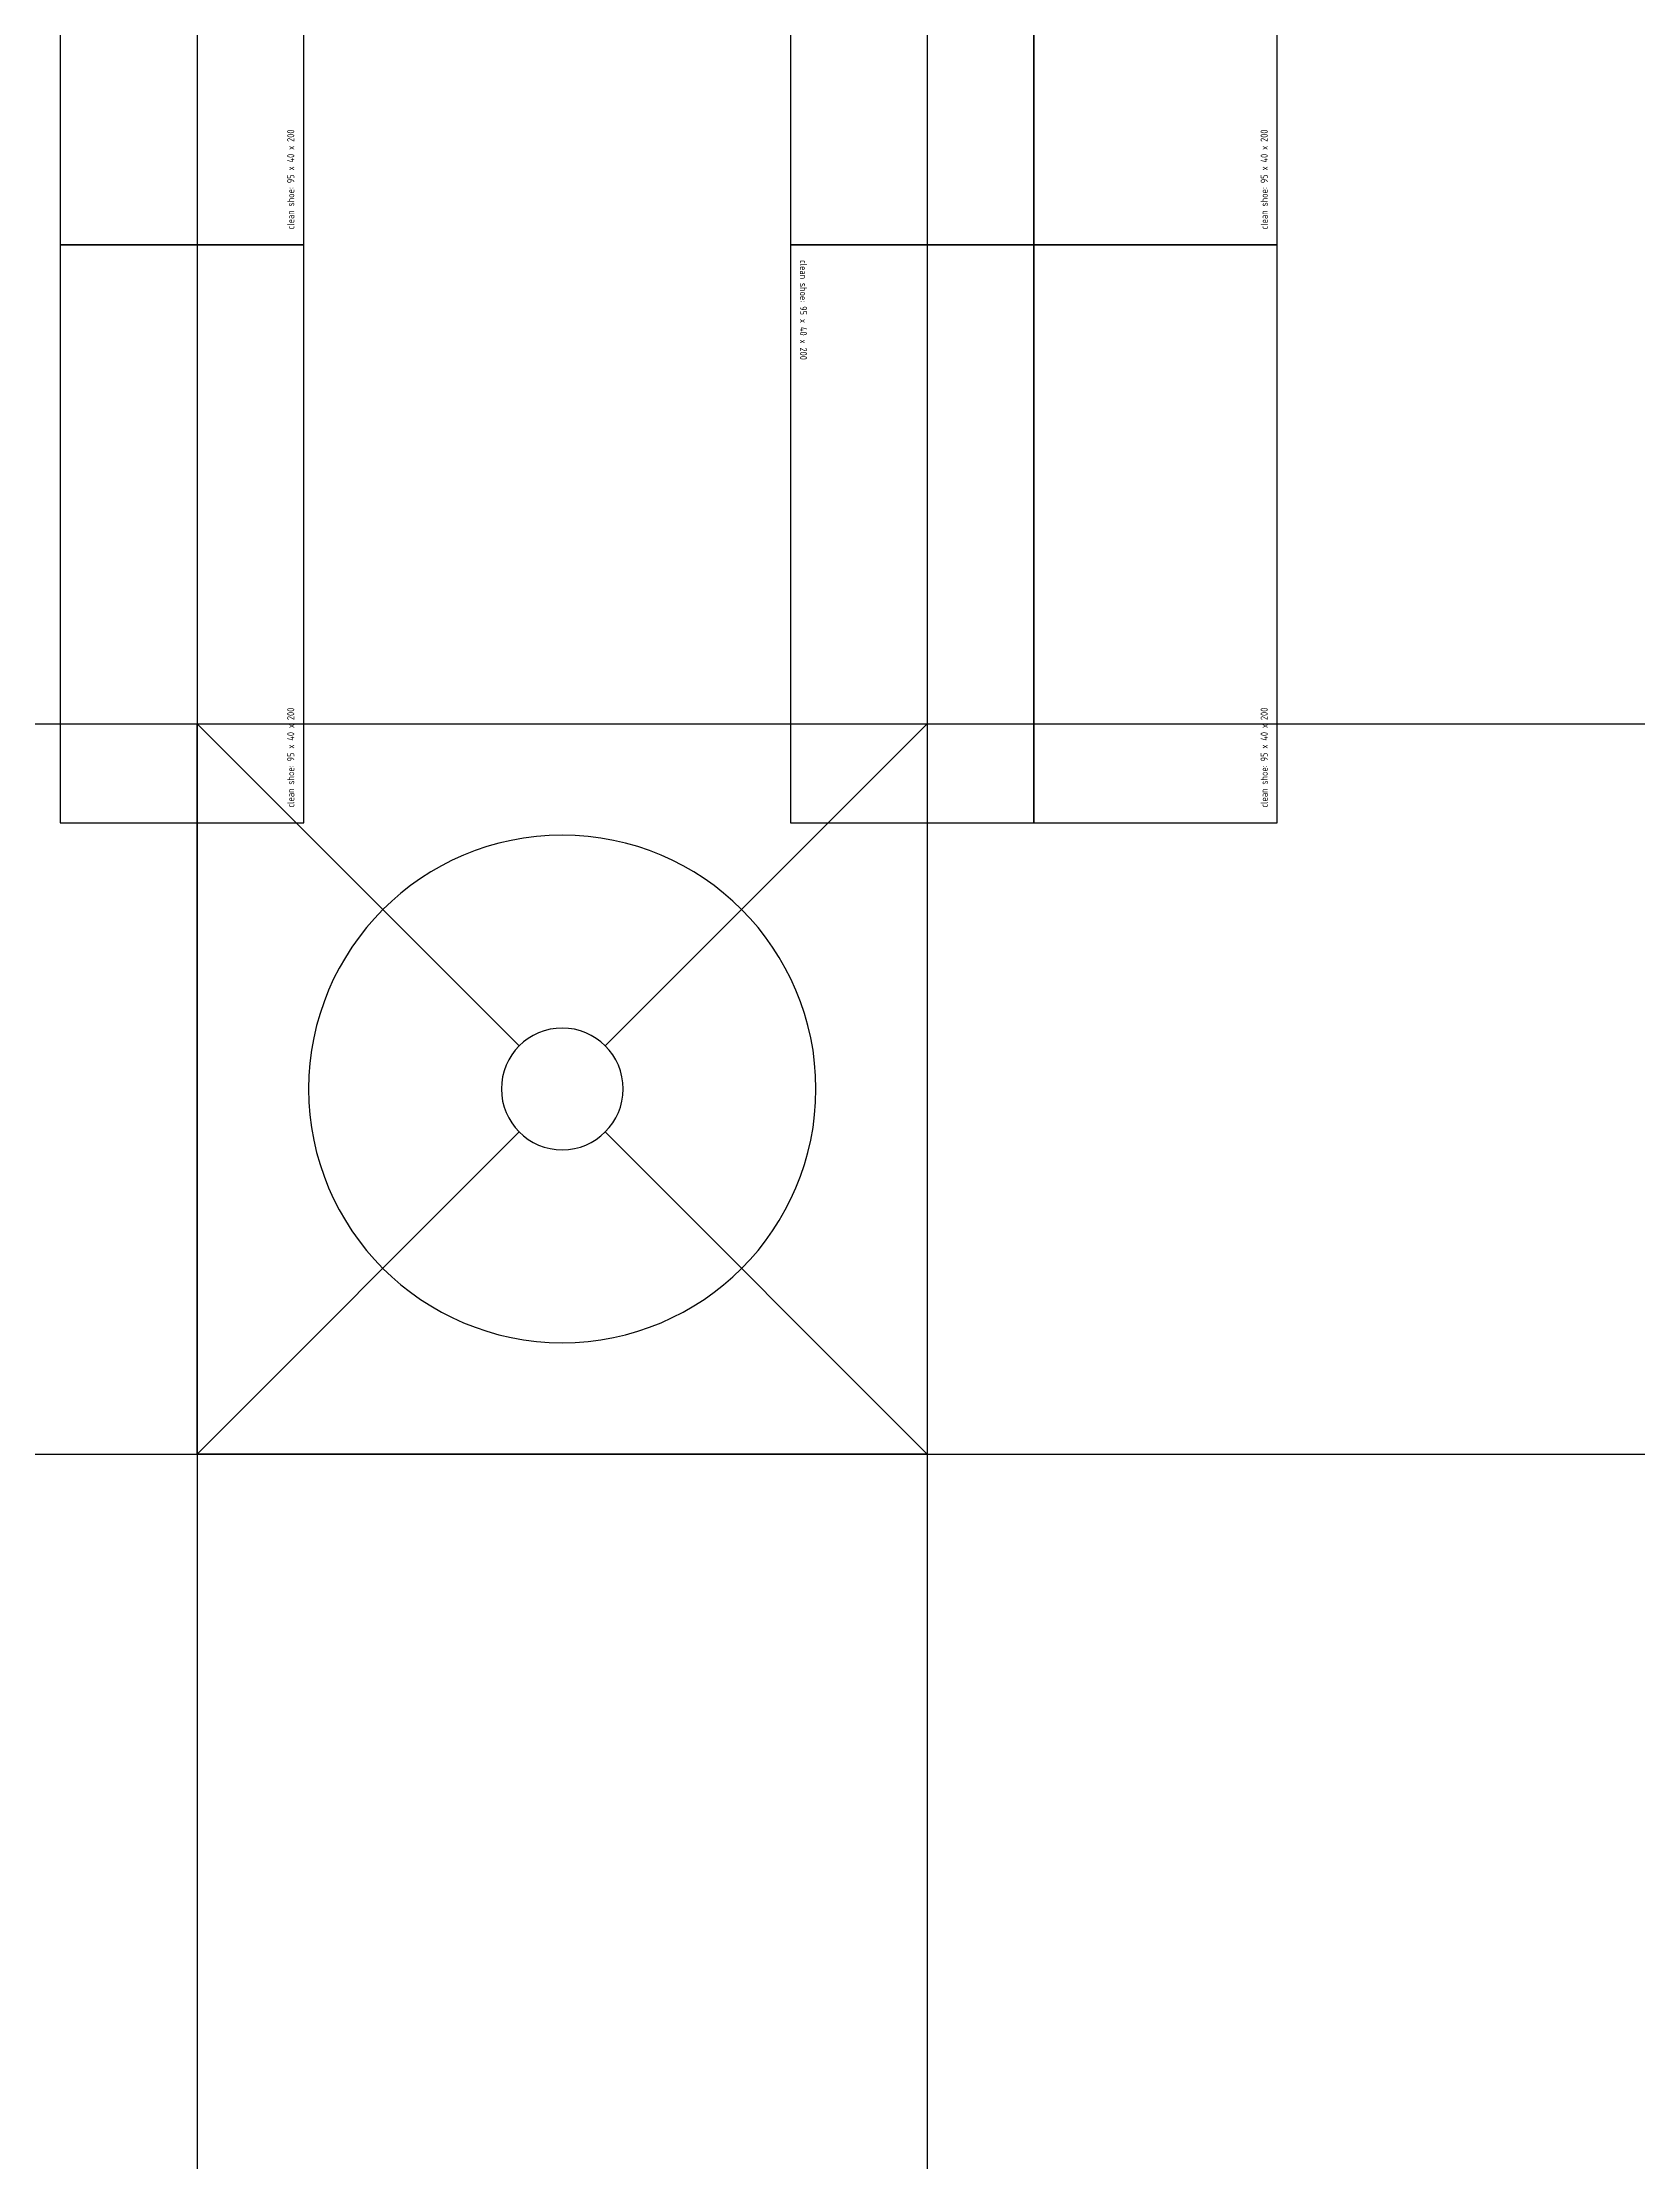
# Model space of a CAD drawing. Extents: x -32000 to 290600, y -111057 to 131250.
# Drawn here: x 246946 to 249567, y 4837 to 8320 of the extents above; entities that cross this region are included whole.
import ezdxf

# ---------------------------------------------------------------- set-up
doc = ezdxf.new("R2010")
doc.units = 0
doc.header["$LTSCALE"] = 5
for name, color, linetype in [('XFDC30-200K$0$A-C-2800 (50K)', 9, 'Continuous'), ('XFDC30-50K$0$A-C-2800 (50K)', 9, 'Continuous'), ('XFDH30-50K$0$A-FFU-H-1200x1200_FAB B', 8, 'Continuous'), ('XFDP30$0$B-Eq pattern (Belong to quotation) (50K)', 9, 'Continuous')]:
    doc.layers.add(name, color=color, linetype=linetype)
doc.styles.add('XFDP30$0$AA-TXT', font='isocp.shx', dxfattribs={"width": 0.8, "bigfont": 'china.shx'})

# ---------------------------------------------------------------- blocks, each defined once
blk = doc.blocks.new('XFDP30$0$~boots_95 x 40 x 200')
for p, q in [((950, 400), (0, 400)), ((0, 400), (0, 0)), ((950, 0), (950, 400)), ((0, 0), (950, 0)), ((0, 0), (950, 0))]:
    blk.add_line(p, q)
blk.add_lwpolyline([(0, 0), (475, 0)])
at = {"color": 1, "style": 'XFDP30$0$AA-TXT', "width": 0.8}
blk.add_text('clean shoe: 95 x 40 x 200', height=11.7, dxfattribs=at).set_placement((25.2, 15.5))
blk = doc.blocks.new('XFDP30')
at = {"layer": 'XFDP30$0$B-Eq pattern (Belong to quotation) (50K)'}
for p, rotation in [((247375, 7987.2), 90), ((248175, 8937.2), 270), ((248975, 7987.2), 89.99999999999999), ((247375, 7037.2), 90), ((248175, 7987.2), 270), ((248975, 7037.2), 89.99999999999999)]:
    blk.add_blockref('XFDP30$0$~boots_95 x 40 x 200', p, dxfattribs=dict(at, rotation=rotation))
blk = doc.blocks.new('H12PL3')
blk.add_blockref('XFDP30', (0, 0))
blk = doc.blocks.new('XFDC30-50K')
at = {"layer": 'XFDC30-50K$0$A-C-2800 (50K)', "ltscale": 0.3}
for p, q in [((247200, 16225), (247200, -2025)), ((248400, 16225), (248400, -2025)), ((243375, 7200), (263275, 7200)), ((243375, 6000), (263275, 6000))]:
    blk.add_line(p, q, dxfattribs=at)
blk = doc.blocks.new('XFDC30-200K')
at = {"layer": 'XFDC30-200K$0$A-C-2800 (50K)', "ltscale": 0.3}
for p, q in [((247200, 16225), (247200, -2025)), ((248400, 16225), (248400, -2025)), ((243375, 7200), (263275, 7200)), ((243375, 6000), (263275, 6000))]:
    blk.add_line(p, q, dxfattribs=at)
blk = doc.blocks.new('XFDH30-50K$0$FFU-1212-H')
for p, q in [((0, 120), (52.93, 67.07)), ((67.07, 67.07), (120, 120)), ((0, 0), (52.93, 52.93)), ((67.07, 52.93), (120, 0))]:
    blk.add_line(p, q)
blk.add_lwpolyline([(0, 0), (120, 0), (120, 120), (0, 120)], close=True)
for radius in [41.69, 10]:
    blk.add_circle((60, 60), radius)
blk = doc.blocks.new('XFDH30-50K')
at = {"layer": 'XFDH30-50K$0$A-FFU-H-1200x1200_FAB B', "xscale": -10, "yscale": 10, "zscale": 10, "rotation": 90}
blk.add_blockref('XFDH30-50K$0$FFU-1212-H', (248400, 7200), dxfattribs=at)

msp = doc.modelspace()

# ---------------------------------------------------------------- block references
for name in ['H12PL3', 'XFDC30-200K', 'XFDC30-50K', 'XFDH30-50K']:
    msp.add_blockref(name, (0, 0))

doc.saveas('drawing.dxf')
